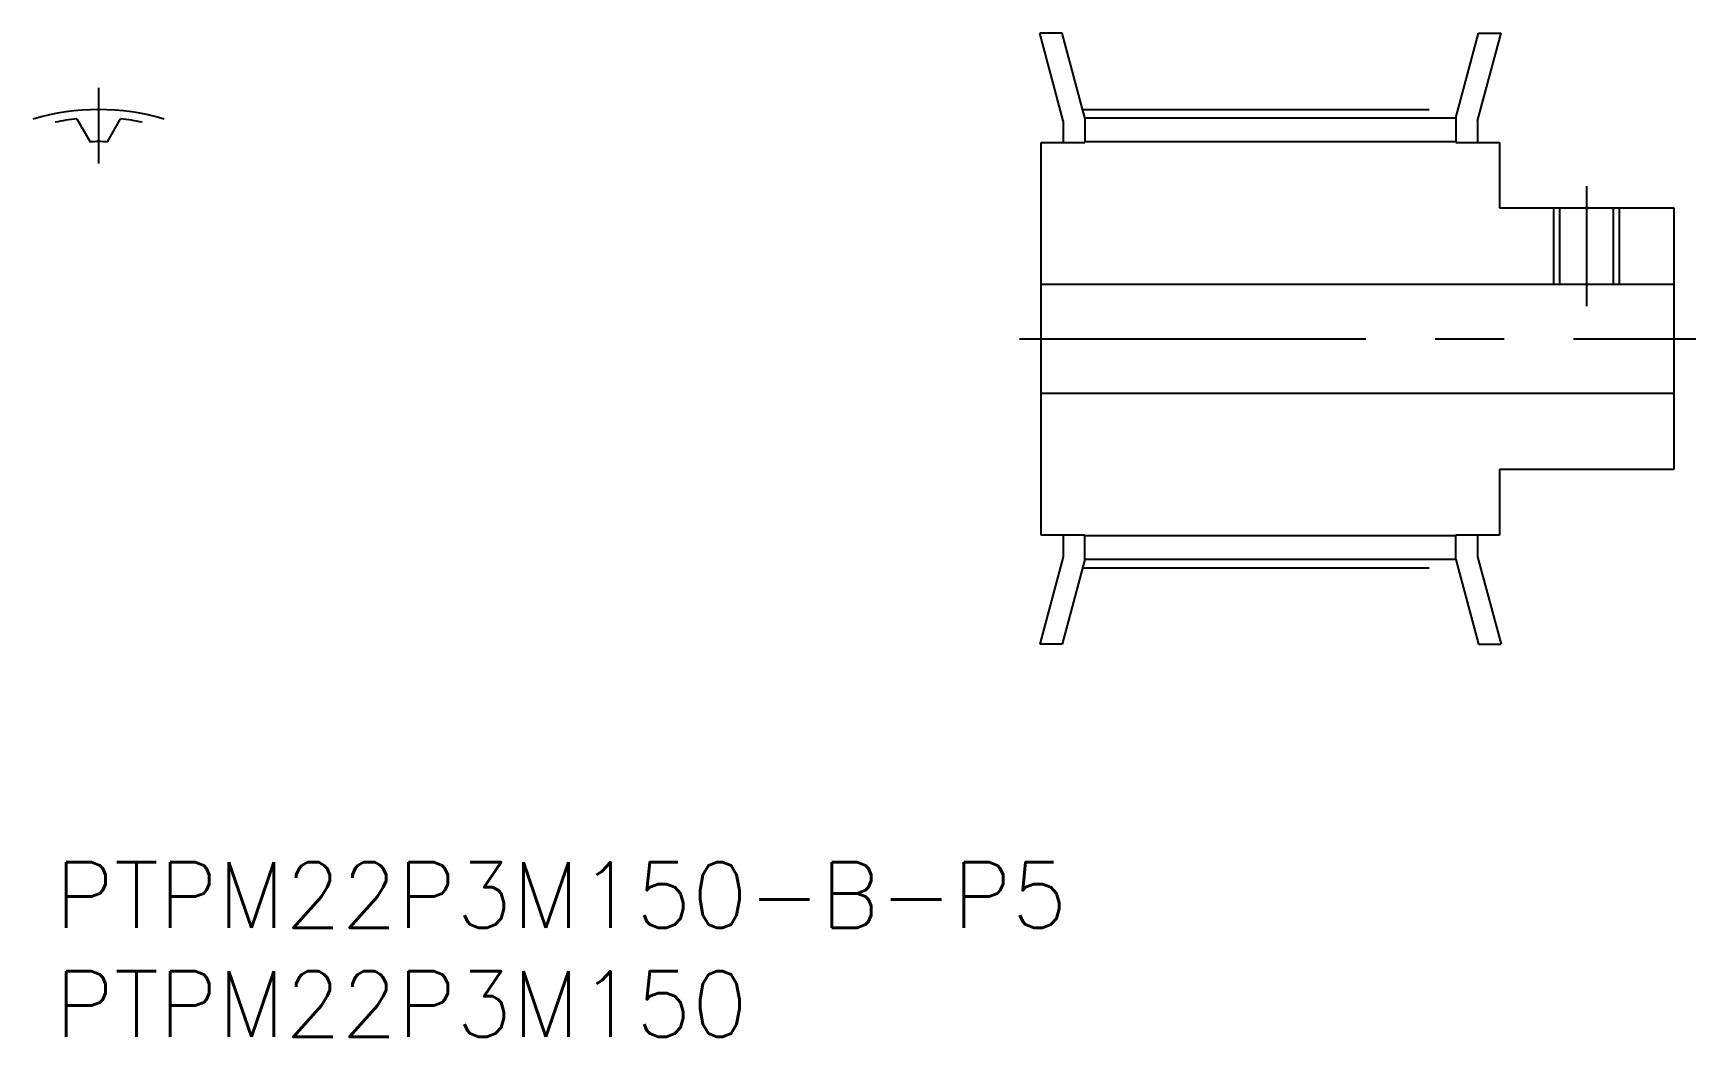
# Model space of a CAD drawing. Extents: x -1 to 75.2, y -8 to 38.
import ezdxf

# ---------------------------------------------------------------- set-up
doc = ezdxf.new("R2010")
doc.units = 0
doc.header["$LTSCALE"] = 0.5
doc.linetypes.add('CENTER', pattern=[50.8, 31.75, -6.35, 6.35, -6.35])
doc.linetypes.add('DASHED', pattern=[19.05, 12.7, -6.35])
for name, color, linetype in [('MSM_CENTER', 1, 'CENTER'), ('MSM_CONTINUOUS', 7, 'CONTINUOUS'), ('MSM_DASHED', 4, 'DASHED'), ('MSM_PART_NUMBER', 7, 'CONTINUOUS')]:
    doc.layers.add(name, color=color, linetype=linetype)
doc.styles.get("Standard").update_dxf_attribs({"font": 'txt.shx', "height": 3, "bigfont": 'bigfont.shx'})

# ---------------------------------------------------------------- blocks, each defined once
blk = doc.blocks.new('*U12')
at = {"layer": 'MSM_PART_NUMBER'}
blk.add_text('PTPM22P3M150-B-P5', height=3, dxfattribs=at).set_placement((0, -3))
blk = doc.blocks.new('*U13')
at = {"layer": 'MSM_PART_NUMBER'}
blk.add_text('PTPM22P3M150', height=3, dxfattribs=at).set_placement((0, -8))

msp = doc.modelspace()

# ---------------------------------------------------------------- linework, layer by layer
at = {"layer": 'MSM_CENTER'}
for p, q in [((2, 32.035), (2, 35.505)), ((47.108, 34.505), (64.311, 34.505)), ((70.209, 31), (70.209, 25.495)), ((44.209, 24), (75.209, 24)), ((47.108, 13.495), (64.311, 13.495))]:
    msp.add_line(p, q, dxfattribs=at)
msp.add_arc((2, 24), 10.505, 73.40658, 106.59342, dxfattribs=at)
at = {"layer": 'MSM_CONTINUOUS'}
for p, q in [((46.17, 38.004), (45.135, 38.004)), ((46.21, 33.993), (45.135, 38.004)), ((47.21, 34.125), (46.17, 38.004)), ((64.21, 34.125), (65.248, 38)), ((65.21, 33.993), (66.283, 38)), ((65.248, 38), (66.283, 38)), ((1, 34.075), (1.603, 33.026)), ((2.397, 33.026), (3, 34.075)), ((46.21, 33.993), (46.21, 33)), ((47.21, 34.125), (64.21, 34.125)), ((47.21, 34.125), (47.21, 33)), ((64.21, 34.125), (64.21, 33)), ((65.21, 33.993), (65.21, 33)), ((45.209, 15), (45.209, 33)), ((45.209, 33), (47.21, 33)), ((47.21, 33.035), (64.21, 33.035)), ((64.21, 33), (66.209, 33)), ((66.209, 33), (66.209, 30)), ((66.209, 30), (74.209, 30)), ((74.209, 30), (74.209, 18)), ((45.209, 26.5), (74.209, 26.5)), ((45.209, 21.5), (74.209, 21.5)), ((66.209, 18), (66.209, 15)), ((74.209, 18), (66.209, 18)), ((47.21, 15), (45.209, 15)), ((46.21, 15), (46.21, 14.007)), ((47.21, 13.875), (47.21, 15)), ((64.21, 14.965), (47.21, 14.965)), ((64.21, 13.875), (64.21, 15)), ((66.209, 15), (64.21, 15)), ((65.21, 15), (65.21, 14.007)), ((46.21, 14.007), (45.136, 10)), ((47.21, 13.875), (46.171, 10)), ((64.21, 13.875), (47.21, 13.875)), ((64.21, 13.875), (65.248, 10)), ((65.21, 14.007), (66.283, 10)), ((46.171, 10), (45.136, 10)), ((65.248, 10), (66.283, 10))]:
    msp.add_line(p, q, dxfattribs=at)
for radius, start, end in [(10.125, 95.66808, 101.39261), (10.125, 78.60739, 84.33192), (9.035, 87.48036, 92.51964)]:
    msp.add_arc((2, 24), radius, start, end, dxfattribs=at)
at = {"layer": 'MSM_DASHED'}
for p, q in [((68.709, 26.5), (68.709, 30)), ((68.98, 26.5), (68.98, 30)), ((71.439, 26.5), (71.439, 30)), ((71.709, 26.5), (71.709, 30))]:
    msp.add_line(p, q, dxfattribs=at)

# ---------------------------------------------------------------- block references
at = {"layer": 'MSM_CONTINUOUS'}
for name in ['*U12', '*U13']:
    msp.add_blockref(name, (0, 0), dxfattribs=at)

doc.saveas('drawing.dxf')
